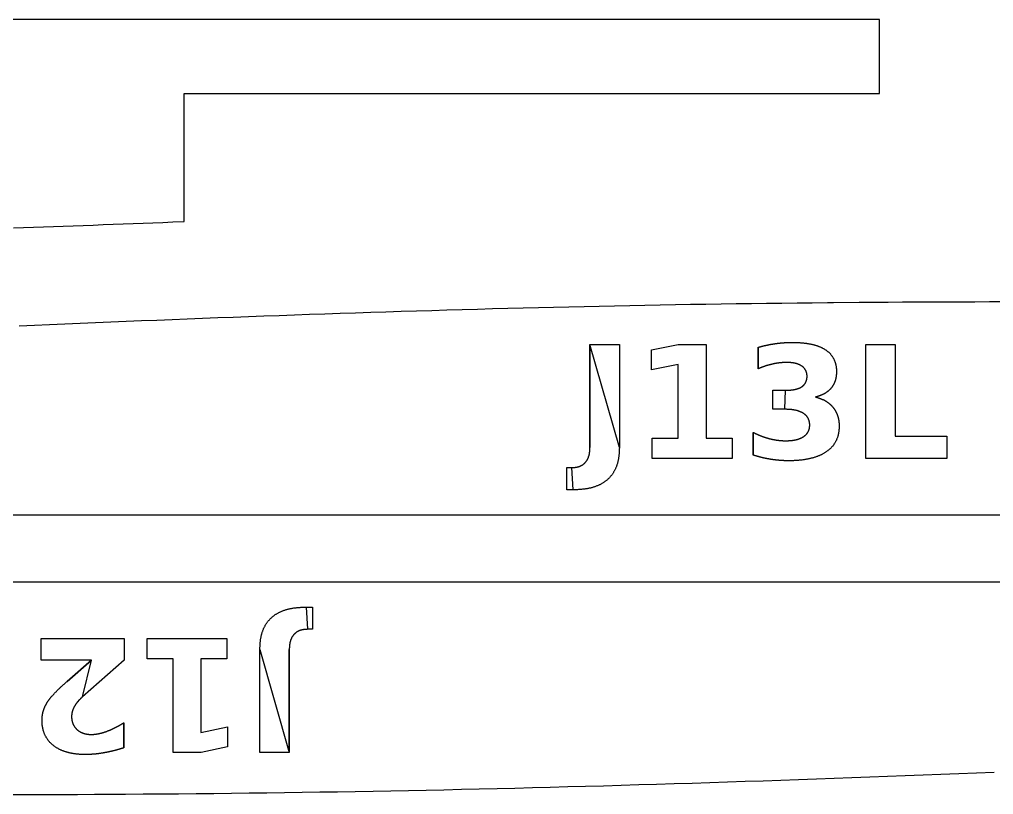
# Model space of a CAD drawing. Extents: x 27 to 271, y 44 to 138.
# Drawn here: x 54.3 to 80.66, y 116.13 to 137.1 of the extents above; entities that cross this region are included whole.
import ezdxf

# ---------------------------------------------------------------- set-up
doc = ezdxf.new("R2010")
doc.units = 0
doc.layers.add('jig_layer', color=7, linetype='CONTINUOUS')
doc.layers.add('jig_number_layer', color=7, linetype='CONTINUOUS')

msp = doc.modelspace()

# ---------------------------------------------------------------- linework, layer by layer
at = {"layer": 'jig_layer', "color": 7}
for points in [[(54.141997, 131.464301), (54.410997, 131.473304), (54.680096, 131.482306), (54.949197, 131.491309), (55.218497, 131.500312), (55.487796, 131.510303), (55.757098, 131.519306), (56.026496, 131.529296), (56.295996, 131.539287), (56.565597, 131.549278), (56.835195, 131.559268), (57.105096, 131.569259), (57.374796, 131.580266), (57.644798, 131.591272), (57.914698, 131.601263), (58.184697, 131.61227), (58.454598, 131.623276), (58.759096, 131.635271), (58.759096, 135.099275), (77.576296, 135.099275), (77.576296, 137.099274), (28.617999, 137.099274)], [(78.985449, 129.453425), (78.594447, 129.451449), (78.203448, 129.449474), (77.811447, 129.446454), (77.419846, 129.443463), (77.028246, 129.440471), (76.328247, 129.43446), (76.167748, 129.433331), (75.756547, 129.429436), (75.345248, 129.425429), (74.933748, 129.420433), (74.522347, 129.415438), (74.110748, 129.410443), (73.699147, 129.405447), (73.287549, 129.399436), (72.875747, 129.393425), (72.464047, 129.386425), (72.052248, 129.379426), (71.640446, 129.372427), (71.228548, 129.364412), (70.816447, 129.356425), (70.404547, 129.34841), (69.992446, 129.339407), (69.580348, 129.330404), (69.168349, 129.320414), (68.756146, 129.311411), (68.343947, 129.300404), (67.931648, 129.290413), (67.519347, 129.279407), (67.106947, 129.2684), (66.694547, 129.257393), (66.282147, 129.245399), (65.869648, 129.233405), (65.457146, 129.22141), (65.044447, 129.209416), (64.631847, 129.196405), (64.219049, 129.183395), (63.806347, 129.170384), (63.393348, 129.157374), (62.980248, 129.143376), (62.567148, 129.129377), (62.153848, 129.115379), (61.740548, 129.100393), (61.327047, 129.086395), (60.913648, 129.071409), (60.499947, 129.056395), (60.086147, 129.041409), (59.672147, 129.025407), (59.258146, 129.009405), (58.843847, 128.993403), (58.429548, 128.977401), (58.015248, 128.961399), (57.600847, 128.944409), (57.186548, 128.928407), (56.772347, 128.911417), (56.358449, 128.894427), (55.944547, 128.876422), (55.530948, 128.859432), (55.117348, 128.841398), (54.704048, 128.824408), (54.290747, 128.806402)], [(79.377447, 129.454424), (78.985449, 129.453295)], [(79.768446, 129.455423), (79.377447, 129.454294)], [(80.160447, 129.456425), (79.768446, 129.455296)], [(81.334446, 129.457424), (80.942448, 129.457424), (80.551446, 129.457424), (80.160447, 129.456295)], [(27.834349, 123.696348), (102.985451, 123.696348)], [(108.570564, 117.776819), (108.570564, 119.87482), (114.830267, 119.87482), (114.830267, 121.874821), (27.406167, 121.874821), (27.406167, 116.692821)], [(55.867864, 116.138818), (56.335264, 116.14181), (56.802565, 116.143785), (57.167766, 116.145761), (57.646164, 116.148781), (58.124465, 116.152788), (58.602866, 116.156796), (59.081264, 116.160803), (59.559766, 116.165799), (60.038364, 116.170794), (60.517064, 116.176805), (60.995763, 116.182817), (61.474564, 116.188828), (61.953563, 116.195827), (62.432365, 116.202826), (62.911465, 116.210841), (63.390464, 116.218828), (63.869564, 116.226815), (64.348865, 116.235818), (64.828064, 116.245809), (65.307365, 116.254812), (65.786765, 116.264802), (66.266066, 116.275809), (66.745465, 116.286816), (67.224964, 116.297822), (67.704465, 116.309817), (68.184065, 116.321811), (68.663665, 116.334822), (69.143364, 116.347832), (69.623164, 116.360843), (70.102964, 116.373853), (70.582863, 116.387851), (71.062765, 116.401849), (71.542664, 116.416864), (72.022764, 116.430862), (72.502863, 116.445876), (72.983065, 116.46089), (73.463565, 116.476892), (73.944065, 116.492894), (74.424763, 116.508896), (74.905464, 116.525886), (75.386266, 116.541888), (75.867266, 116.558878), (76.348263, 116.575868), (76.829466, 116.593873), (77.310863, 116.611879), (77.792464, 116.629885), (78.274266, 116.647891), (78.756064, 116.666884), (79.237964, 116.68489), (79.720065, 116.703884), (80.202064, 116.723893), (80.684065, 116.742887)], [(53.064164, 116.134819), (53.531163, 116.134819), (53.999164, 116.134819), (54.466165, 116.135948)], [(54.466165, 116.135818), (54.933365, 116.135818), (55.400564, 116.137794), (55.867864, 116.138923)]]:
    msp.add_lwpolyline(points, dxfattribs=at)
at = {"layer": 'jig_number_layer', "color": 7}
for points in [[(69.74157, 128.308926), (70.537386, 128.308926), (70.537386, 125.522532), (69.74157, 128.308926), (69.74157, 128.308926), (69.74157, 128.308926), (69.74157, 128.308926)], [(69.74157, 125.522532), (69.74157, 128.308926), (69.74157, 128.308926), (69.74157, 125.522532), (69.74157, 125.522532), (69.74157, 125.522532), (69.74157, 125.522532)], [(71.428288, 125.772646), (72.131087, 125.772646), (72.131087, 127.767356), (71.409684, 127.618526), (71.409684, 128.160097), (72.126952, 128.308926), (72.883497, 128.308926), (72.883497, 125.772646), (73.586295, 125.772646), (73.586295, 125.222807), (71.428288, 125.222807), (71.428288, 125.772646), (71.428288, 125.772646), (71.428288, 125.772646), (71.428288, 125.772646), (71.428288, 125.772646), (71.428288, 125.772646)], [(74.291162, 127.649531), (74.291162, 128.232444), (74.291162, 127.649531), (74.291162, 127.649531), (74.291162, 127.649531), (74.291162, 127.649531)], [(77.207779, 128.308926), (78.003598, 128.308926), (78.003598, 125.824321), (79.400928, 125.824321), (79.400928, 125.222807), (77.207779, 125.222807), (77.207779, 128.308926), (77.207779, 128.308926), (77.207779, 128.308926), (77.207779, 128.308926), (77.207779, 128.308926), (77.207779, 128.308926)], [(75.006364, 126.556061), (74.688037, 126.556061), (74.688037, 127.068692), (75.022899, 127.068692), (75.006361, 126.556061), (75.006364, 126.556061), (75.006364, 126.556061), (75.006364, 126.556061)], [(75.847657, 126.886786), (75.847657, 126.886786), (75.847657, 126.886786), (75.847657, 126.886786), (75.847657, 126.886786), (75.847657, 126.886786)], [(74.15887, 125.315827), (74.15887, 125.929742), (74.15887, 125.315827), (74.15887, 125.315827), (74.15887, 125.315827), (74.15887, 125.315827)], [(69.276482, 124.375313), (69.115251, 124.375313), (69.115251, 124.976827), (69.239274, 124.976827), (69.276482, 124.375313), (69.276482, 124.375313), (69.276482, 124.375313), (69.276482, 124.375313)], [(62.068162, 121.205328), (62.229393, 121.205328), (62.229393, 120.603817), (62.105368, 120.603817), (62.068162, 121.205328), (62.068162, 121.205328), (62.068162, 121.205328), (62.068162, 121.205328)], [(56.249395, 119.772858), (54.891339, 119.772858), (54.891339, 120.357837), (57.134097, 120.357837), (57.134097, 119.772858), (56.00755, 118.778598), (56.249395, 119.772858), (56.249395, 119.772858), (56.249395, 119.772858), (56.249395, 119.772858)], [(59.916354, 119.807995), (59.213555, 119.807995), (59.213555, 117.813285), (59.934958, 117.962115), (59.934958, 117.420542), (59.21769, 117.27172), (58.461145, 117.27172), (58.461145, 119.807995), (57.758347, 119.807995), (57.758347, 120.357837), (59.916354, 120.357837), (59.916354, 119.807995), (59.916354, 119.807995), (59.916354, 119.807995), (59.916354, 119.807995), (59.916354, 119.807995), (59.916354, 119.807995)], [(61.603074, 117.27172), (60.807256, 117.27172), (60.807256, 120.058115), (61.603074, 117.27172), (61.603074, 117.27172), (61.603074, 117.27172), (61.603074, 117.27172)], [(61.603074, 120.058115), (61.603074, 117.27172), (61.603074, 117.27172), (61.603074, 120.058115), (61.603074, 120.058115), (61.603074, 120.058115), (61.603074, 120.058115)], [(55.590003, 119.194077), (56.249395, 119.772858), (56.249395, 119.772858), (55.590003, 119.194077), (55.590003, 119.194077), (55.590003, 119.194077), (55.590003, 119.194077)], [(57.125828, 118.075803), (57.125828, 117.397806), (57.125828, 118.075803), (57.125828, 118.075803), (57.125828, 118.075803), (57.125828, 118.075803)]]:
    msp.add_lwpolyline(points, close=True, dxfattribs=at)
for points, knots in [([(74.291162, 128.232444), (74.296949, 128.233995), (74.308524, 128.237096), (74.325894, 128.241722), (74.34327, 128.246334), (74.360653, 128.250917), (74.378046, 128.255449), (74.395454, 128.259915), (74.412879, 128.264317), (74.430325, 128.268643), (74.447701, 128.272859), (74.465015, 128.276917), (74.482255, 128.280871), (74.499516, 128.284728), (74.5168, 128.288491), (74.534106, 128.292159), (74.551431, 128.295733), (74.568775, 128.299216), (74.586138, 128.302611), (74.603428, 128.305939), (74.620658, 128.309131), (74.637815, 128.312254), (74.654989, 128.315292), (74.672177, 128.318235), (74.689378, 128.321097), (74.706595, 128.323856), (74.723811, 128.326617), (74.741058, 128.32918), (74.758232, 128.331621), (74.775309, 128.334122), (74.79233, 128.336379), (74.809363, 128.338556), (74.826393, 128.340757), (74.843448, 128.342757), (74.860509, 128.344685), (74.877572, 128.346609), (74.894653, 128.348364), (74.911651, 128.350006), (74.928553, 128.351658), (74.945381, 128.353112), (74.962208, 128.354514), (74.979041, 128.355862), (74.995889, 128.357043), (75.012738, 128.358224), (75.029595, 128.359273), (75.046458, 128.360181), (75.063239, 128.361102), (75.079947, 128.361868), (75.096579, 128.362488), (75.113211, 128.363072), (75.129846, 128.363564), (75.146486, 128.363897), (75.16313, 128.364204), (75.179776, 128.364399), (75.196424, 128.364506), (75.221152, 128.364933), (75.25397, 128.36461), (75.294866, 128.364022), (75.335753, 128.362869), (75.376622, 128.361149), (75.417459, 128.358766), (75.458263, 128.3558), (75.49902, 128.352175), (75.539716, 128.347882), (75.578098, 128.343163), (75.614163, 128.338113), (75.647918, 128.332838), (75.681568, 128.326956), (75.715095, 128.32043), (75.748482, 128.313237), (75.781701, 128.305297), (75.814734, 128.296614), (75.847537, 128.287103), (75.87834, 128.277321), (75.907143, 128.267354), (75.933982, 128.257352), (75.960551, 128.246659), (75.986825, 128.235262), (76.012759, 128.223107), (76.038323, 128.210179), (76.063478, 128.196461), (76.088164, 128.181908), (76.11139, 128.167119), (76.133171, 128.152185), (76.153552, 128.137218), (76.173404, 128.12157), (76.192696, 128.10524), (76.211376, 128.088217), (76.229391, 128.070508), (76.246685, 128.052115), (76.263203, 128.033044), (76.278791, 128.013422), (76.293426, 127.993286), (76.307092, 127.972681), (76.319908, 127.95152), (76.331886, 127.92986), (76.342989, 127.907722), (76.353242, 127.885181), (76.362634, 127.862269), (76.371156, 127.839021), (76.379073, 127.81468), (76.386271, 127.789248), (76.392664, 127.762743), (76.398076, 127.736015), (76.402541, 127.709109), (76.406106, 127.682067), (76.408814, 127.654919), (76.41066, 127.627692), (76.411757, 127.600417), (76.412056, 127.57589), (76.41184, 127.554128), (76.411279, 127.535137), (76.410343, 127.516171), (76.409024, 127.49724), (76.407319, 127.478352), (76.405208, 127.459514), (76.402702, 127.440724), (76.399639, 127.422016), (76.396226, 127.40392), (76.392533, 127.386438), (76.388521, 127.369587), (76.384099, 127.352837), (76.379267, 127.336197), (76.374009, 127.319686), (76.368328, 127.303318), (76.362204, 127.287106), (76.355624, 127.271066), (76.348668, 127.255437), (76.34139, 127.240211), (76.333805, 127.225399), (76.325825, 127.210794), (76.317407, 127.19644), (76.308597, 127.182323), (76.299376, 127.168473), (76.289759, 127.154901), (76.279757, 127.141617), (76.269309, 127.12861), (76.258452, 127.115864), (76.247162, 127.103418), (76.235513, 127.091298), (76.223525, 127.079506), (76.211214, 127.06805), (76.198603, 127.056926), (76.185696, 127.046139), (76.172515, 127.035674), (76.158753, 127.025286), (76.144402, 127.015006), (76.129453, 127.004867), (76.11425, 126.995119), (76.098806, 126.98577), (76.083146, 126.976799), (76.06728, 126.968225), (76.05121, 126.960057), (76.034956, 126.95228), (76.017898, 126.944635), (76.000033, 126.937155), (75.981361, 126.929881), (75.962525, 126.923018), (75.943568, 126.91647), (75.924505, 126.91021), (75.905353, 126.904193), (75.886144, 126.898322), (75.866885, 126.892572), (75.854032, 126.888786), (75.847606, 126.886893)], [0, 0, 0, 0, 0.017973, 0.03595, 0.053928, 0.071906, 0.089879, 0.10785, 0.125822, 0.143797, 0.161771, 0.179462, 0.197147, 0.214832, 0.232522, 0.250214, 0.267904, 0.285591, 0.303284, 0.320979, 0.338414, 0.355854, 0.373294, 0.390735, 0.408169, 0.425605, 0.443045, 0.460478, 0.477912, 0.495086, 0.512254, 0.529421, 0.546602, 0.563768, 0.580935, 0.598113, 0.61528, 0.632447, 0.649343, 0.666229, 0.683116, 0.7, 0.71689, 0.733784, 0.75067, 0.767557, 0.784446, 0.80109, 0.817733, 0.834377, 0.851015, 0.86766, 0.884307, 0.900956, 0.917602, 0.934249, 0.97515, 1.016051, 1.05695, 1.097855, 1.138761, 1.179666, 1.220586, 1.261507, 1.302427, 1.336591, 1.370753, 1.404916, 1.439066, 1.473216, 1.507369, 1.541519, 1.575672, 1.609821, 1.638464, 1.667101, 1.695739, 1.724372, 1.75301, 1.781648, 1.810302, 1.838952, 1.867601, 1.892887, 1.918167, 1.943446, 1.968706, 1.993976, 2.019247, 2.044472, 2.069695, 2.094915, 2.119629, 2.144349, 2.169069, 2.193827, 2.218585, 2.243347, 2.268099, 2.292855, 2.317611, 2.34487, 2.372128, 2.399386, 2.426664, 2.453933, 2.481202, 2.508498, 2.53579, 2.563081, 2.582076, 2.601075, 2.620074, 2.639041, 2.658003, 2.676962, 2.695905, 2.714865, 2.733826, 2.751147, 2.768465, 2.785785, 2.803116, 2.82044, 2.837762, 2.855088, 2.872424, 2.889766, 2.906403, 2.923046, 2.939683, 2.956324, 2.97296, 2.989599, 3.006233, 3.022855, 3.039476, 3.056276, 3.073078, 3.08988, 3.106701, 3.123517, 3.140323, 3.157143, 3.173975, 3.190809, 3.208864, 3.22693, 3.244992, 3.263039, 3.281082, 3.299128, 3.317138, 3.335158, 3.353177, 3.373213, 3.393252, 3.413288, 3.433353, 3.453418, 3.473479, 3.493576, 3.513677, 3.533774, 3.533774, 3.533774, 3.533774]), ([(75.022899, 127.068692), (75.029689, 127.068881), (75.043267, 127.069258), (75.06363, 127.06988), (75.083983, 127.070652), (75.104323, 127.071517), (75.124652, 127.072467), (75.144966, 127.073586), (75.165247, 127.075145), (75.185508, 127.076915), (75.20459, 127.078972), (75.222495, 127.081237), (75.239219, 127.083672), (75.255898, 127.08642), (75.272526, 127.089486), (75.289095, 127.092886), (75.305602, 127.096627), (75.322021, 127.100753), (75.338351, 127.105231), (75.353653, 127.109807), (75.367929, 127.114445), (75.381197, 127.119072), (75.394334, 127.124038), (75.407341, 127.129318), (75.42018, 127.134982), (75.432836, 127.141042), (75.445282, 127.147512), (75.457491, 127.154421), (75.468949, 127.161478), (75.479667, 127.168633), (75.489661, 127.175827), (75.49938, 127.183389), (75.508826, 127.191287), (75.517965, 127.199546), (75.52676, 127.208166), (75.535224, 127.217109), (75.543303, 127.226392), (75.550936, 127.235917), (75.558072, 127.245698), (75.564746, 127.255677), (75.571004, 127.265929), (75.576861, 127.276419), (75.582309, 127.287135), (75.587341, 127.298049), (75.591954, 127.309143), (75.596139, 127.320401), (75.600025, 127.332185), (75.603578, 127.344489), (75.606735, 127.357307), (75.609375, 127.370245), (75.611664, 127.383254), (75.61337, 127.396357), (75.61465, 127.409517), (75.615591, 127.422715), (75.616119, 127.43595), (75.616017, 127.448903), (75.615854, 127.461565), (75.615298, 127.473927), (75.614378, 127.486256), (75.613055, 127.498538), (75.611355, 127.510764), (75.609273, 127.522921), (75.606772, 127.534995), (75.603743, 127.546944), (75.600323, 127.558506), (75.596562, 127.569679), (75.592468, 127.580449), (75.587959, 127.59106), (75.583048, 127.601497), (75.577746, 127.611746), (75.572038, 127.62177), (75.565972, 127.631579), (75.55952, 127.64114), (75.552565, 127.650569), (75.54515, 127.659869), (75.53724, 127.668992), (75.528991, 127.67781), (75.520414, 127.686314), (75.511531, 127.694497), (75.502361, 127.702359), (75.492952, 127.709937), (75.48329, 127.717195), (75.473024, 127.724414), (75.462152, 127.73156), (75.450661, 127.738599), (75.438954, 127.745265), (75.427054, 127.75158), (75.414978, 127.75754), (75.402736, 127.763151), (75.390362, 127.768464), (75.377847, 127.773442), (75.364615, 127.778327), (75.350665, 127.783093), (75.335984, 127.787681), (75.321195, 127.791917), (75.30631, 127.795803), (75.291343, 127.79935), (75.276304, 127.802577), (75.261203, 127.805502), (75.246047, 127.808133), (75.230019, 127.810603), (75.213113, 127.812864), (75.19534, 127.814953), (75.177521, 127.816666), (75.15969, 127.81821), (75.141832, 127.819361), (75.123954, 127.820077), (75.106077, 127.820819), (75.088185, 127.821145), (75.071489, 127.821227), (75.055988, 127.821195), (75.041681, 127.821021), (75.027379, 127.820635), (75.013077, 127.82031), (74.998783, 127.819737), (74.984499, 127.818967), (74.970222, 127.818107), (74.955949, 127.817239), (74.941608, 127.816485), (74.927239, 127.815259), (74.912803, 127.814083), (74.89839, 127.812631), (74.883977, 127.811175), (74.869582, 127.809553), (74.855205, 127.807807), (74.840829, 127.806045), (74.826481, 127.804047), (74.812053, 127.801949), (74.797569, 127.79967), (74.783005, 127.797364), (74.768463, 127.794934), (74.75395, 127.792338), (74.73945, 127.789671), (74.724977, 127.786884), (74.710526, 127.783973), (74.696095, 127.780956), (74.681604, 127.777804), (74.667058, 127.774527), (74.652455, 127.771129), (74.637883, 127.767606), (74.623337, 127.763971), (74.608814, 127.760241), (74.59432, 127.7564), (74.579854, 127.752457), (74.565415, 127.748421), (74.550924, 127.744275), (74.536392, 127.739981), (74.52181, 127.735575), (74.507259, 127.731058), (74.492745, 127.726431), (74.478268, 127.721689), (74.463831, 127.716835), (74.449433, 127.711868), (74.43508, 127.706781), (74.420678, 127.701536), (74.406233, 127.696118), (74.391733, 127.690567), (74.377271, 127.68491), (74.362844, 127.679166), (74.348447, 127.673346), (74.334064, 127.667495), (74.319708, 127.66157), (74.305357, 127.655624), (74.295796, 127.651639), (74.291015, 127.649647)], [0, 0, 0, 0, 0.020378, 0.040748, 0.061119, 0.081478, 0.101826, 0.122171, 0.14251, 0.162846, 0.183182, 0.200085, 0.216984, 0.233882, 0.250792, 0.267708, 0.284622, 0.301562, 0.318491, 0.335419, 0.34947, 0.363522, 0.377568, 0.391599, 0.405632, 0.419659, 0.433686, 0.447707, 0.461734, 0.474048, 0.48636, 0.498667, 0.510982, 0.52329, 0.535611, 0.547919, 0.56022, 0.572519, 0.584524, 0.596531, 0.608525, 0.620548, 0.632564, 0.644583, 0.656594, 0.668598, 0.680607, 0.693812, 0.707008, 0.720199, 0.733417, 0.746626, 0.759829, 0.773078, 0.786316, 0.799552, 0.811933, 0.824303, 0.83667, 0.849018, 0.861355, 0.873695, 0.886012, 0.898336, 0.910664, 0.922178, 0.933695, 0.94522, 0.956756, 0.968293, 0.979828, 0.991352, 1.002886, 1.014419, 1.026492, 1.038561, 1.050633, 1.062709, 1.074787, 1.086858, 1.09894, 1.111023, 1.123106, 1.136583, 1.15005, 1.163524, 1.176991, 1.190459, 1.203918, 1.217386, 1.230854, 1.24432, 1.259695, 1.275076, 1.290458, 1.305843, 1.321222, 1.336601, 1.351983, 1.367365, 1.382745, 1.400632, 1.41853, 1.436429, 1.454333, 1.472222, 1.490107, 1.508009, 1.525898, 1.543788, 1.558096, 1.572403, 1.586711, 1.601017, 1.615318, 1.629624, 1.643929, 1.65823, 1.672521, 1.687008, 1.701489, 1.715975, 1.730463, 1.744948, 1.759433, 1.773909, 1.788399, 1.802892, 1.817646, 1.832387, 1.847128, 1.861876, 1.876617, 1.891356, 1.906093, 1.920839, 1.935585, 1.950582, 1.965572, 1.980563, 1.995558, 2.010551, 2.025545, 2.040539, 2.055532, 2.070524, 2.085755, 2.10099, 2.116225, 2.13146, 2.146693, 2.161925, 2.177155, 2.192381, 2.207609, 2.223136, 2.238663, 2.254189, 2.269721, 2.28525, 2.300774, 2.316305, 2.33184, 2.347378, 2.347378, 2.347378, 2.347378]), ([(75.847657, 126.886786), (75.854855, 126.884594), (75.869253, 126.88021), (75.890832, 126.873571), (75.912362, 126.866816), (75.933811, 126.859851), (75.955157, 126.852624), (75.976385, 126.845087), (75.997459, 126.837146), (76.018345, 126.828743), (76.038373, 126.820099), (76.057538, 126.811242), (76.07584, 126.8022), (76.093926, 126.79271), (76.111766, 126.782743), (76.129351, 126.772311), (76.146665, 126.761427), (76.163691, 126.750095), (76.180414, 126.738321), (76.196502, 126.726348), (76.211961, 126.714196), (76.226803, 126.701904), (76.241329, 126.689245), (76.255514, 126.676209), (76.269364, 126.662822), (76.282852, 126.64907), (76.295976, 126.63497), (76.308725, 126.62053), (76.321025, 126.605811), (76.332871, 126.590836), (76.344267, 126.575624), (76.355245, 126.560109), (76.365804, 126.544306), (76.375916, 126.528212), (76.385593, 126.511857), (76.394817, 126.495242), (76.403558, 126.478372), (76.411931, 126.461037), (76.419885, 126.443232), (76.427429, 126.424977), (76.434459, 126.406516), (76.440974, 126.387863), (76.446994, 126.369041), (76.452512, 126.350072), (76.457555, 126.330972), (76.462127, 126.311755), (76.46635, 126.291834), (76.470205, 126.27122), (76.473664, 126.249922), (76.476567, 126.228538), (76.479116, 126.207107), (76.481019, 126.185607), (76.482445, 126.16406), (76.483643, 126.142487), (76.484253, 126.120874), (76.484468, 126.09589), (76.484147, 126.067535), (76.482896, 126.035832), (76.480659, 126.004187), (76.47739, 125.972642), (76.473262, 125.941207), (76.468029, 125.909944), (76.461687, 125.878892), (76.4542, 125.848099), (76.445758, 125.818446), (76.436459, 125.789954), (76.426419, 125.762628), (76.415374, 125.735687), (76.403326, 125.709174), (76.390276, 125.683133), (76.376245, 125.657614), (76.361247, 125.632663), (76.345276, 125.608338), (76.328183, 125.584441), (76.309937, 125.561057), (76.290577, 125.538216), (76.270327, 125.516148), (76.249228, 125.494874), (76.227352, 125.474383), (76.20475, 125.454695), (76.181466, 125.435817), (76.157557, 125.417735), (76.132095, 125.399784), (76.105044, 125.382076), (76.076388, 125.364711), (76.047167, 125.348312), (76.017446, 125.332839), (75.987266, 125.318286), (75.956683, 125.3046), (75.925735, 125.291753), (75.894467, 125.279698), (75.861177, 125.267786), (75.825847, 125.256133), (75.788464, 125.244857), (75.750822, 125.234487), (75.712954, 125.224993), (75.67489, 125.216339), (75.63665, 125.20849), (75.598266, 125.201359), (75.559749, 125.194955), (75.518812, 125.188859), (75.475449, 125.183165), (75.429658, 125.178017), (75.38379, 125.173652), (75.337856, 125.170086), (75.291876, 125.16725), (75.245859, 125.165138), (75.199818, 125.163769), (75.153765, 125.162952), (75.117178, 125.162947), (75.090063, 125.163085), (75.072418, 125.16327), (75.054775, 125.163558), (75.037135, 125.163906), (75.0195, 125.164421), (75.001866, 125.164962), (74.984236, 125.165608), (74.966612, 125.166432), (74.948972, 125.167572), (74.931279, 125.168407), (74.913569, 125.169556), (74.895867, 125.170854), (74.878175, 125.172293), (74.860487, 125.173739), (74.842801, 125.175203), (74.825142, 125.176964), (74.807482, 125.178714), (74.789785, 125.180597), (74.772051, 125.182624), (74.754274, 125.184742), (74.736512, 125.18698), (74.718759, 125.189293), (74.701022, 125.191735), (74.683302, 125.194298), (74.665586, 125.196886), (74.647894, 125.199624), (74.630227, 125.202415), (74.612587, 125.205283), (74.594979, 125.208247), (74.577389, 125.211306), (74.559813, 125.21445), (74.542251, 125.217679), (74.524709, 125.221011), (74.507186, 125.224447), (74.489682, 125.227975), (74.47216, 125.2316), (74.45463, 125.235346), (74.43709, 125.239213), (74.419578, 125.243192), (74.402091, 125.247285), (74.384631, 125.25149), (74.367199, 125.255806), (74.349799, 125.260245), (74.332433, 125.264812), (74.315046, 125.269505), (74.297651, 125.27435), (74.280236, 125.27931), (74.262854, 125.284371), (74.245497, 125.289529), (74.228158, 125.294758), (74.210832, 125.300044), (74.19352, 125.305373), (74.176221, 125.310741), (74.164691, 125.31432), (74.158927, 125.316109)], [0, 0, 0, 0, 0.022574, 0.045153, 0.067729, 0.09027, 0.112804, 0.135336, 0.157847, 0.180359, 0.20287, 0.223279, 0.243693, 0.264103, 0.284547, 0.304992, 0.325435, 0.345894, 0.36634, 0.386783, 0.406052, 0.425323, 0.444591, 0.463848, 0.483114, 0.502373, 0.521628, 0.540894, 0.560155, 0.579166, 0.598168, 0.61717, 0.636177, 0.655179, 0.674184, 0.693183, 0.71218, 0.731176, 0.750929, 0.770676, 0.790424, 0.810186, 0.829943, 0.849699, 0.869446, 0.889201, 0.908953, 0.930533, 0.952106, 0.973678, 0.995269, 1.016846, 1.038422, 1.060048, 1.081663, 1.103278, 1.135, 1.166723, 1.198449, 1.230155, 1.261851, 1.293548, 1.325228, 1.35691, 1.388594, 1.417698, 1.446804, 1.475911, 1.505027, 1.534151, 1.563274, 1.592371, 1.621462, 1.650551, 1.680487, 1.710419, 1.740352, 1.770317, 1.800286, 1.830254, 1.860222, 1.890194, 1.920168, 1.953665, 1.987168, 2.02067, 2.054173, 2.087672, 2.121171, 2.154678, 2.188186, 2.221696, 2.260738, 2.29978, 2.338824, 2.377858, 2.41689, 2.45592, 2.494965, 2.534006, 2.573048, 2.619127, 2.665203, 2.711281, 2.757346, 2.803411, 2.849478, 2.895535, 2.941594, 2.987651, 3.005293, 3.022941, 3.040588, 3.058229, 3.075871, 3.093512, 3.111156, 3.128796, 3.146441, 3.164185, 3.181932, 3.199683, 3.217433, 3.235181, 3.252924, 3.270672, 3.288419, 3.306165, 3.324062, 3.341967, 3.359872, 3.377771, 3.395675, 3.413582, 3.431486, 3.449387, 3.467288, 3.485146, 3.503, 3.520854, 3.53871, 3.556566, 3.574422, 3.592276, 3.610135, 3.627991, 3.645954, 3.663913, 3.681873, 3.699831, 3.717791, 3.735749, 3.753705, 3.771663, 3.789619, 3.80773, 3.825836, 3.84394, 3.862043, 3.880156, 3.898269, 3.916387, 3.934498, 3.952606, 3.952606, 3.952606, 3.952606]), ([(74.15887, 125.929742), (74.164329, 125.927127), (74.175248, 125.921895), (74.191639, 125.91407), (74.208047, 125.906281), (74.224478, 125.898549), (74.240937, 125.890883), (74.25743, 125.883301), (74.273969, 125.875818), (74.290567, 125.868472), (74.307047, 125.861359), (74.323399, 125.854462), (74.339622, 125.847779), (74.355904, 125.841241), (74.372244, 125.834847), (74.388636, 125.828581), (74.405081, 125.822447), (74.421575, 125.816442), (74.438107, 125.810546), (74.454517, 125.804842), (74.470799, 125.799301), (74.486955, 125.793924), (74.503153, 125.788665), (74.519391, 125.783546), (74.535671, 125.778573), (74.551985, 125.773728), (74.568352, 125.769062), (74.584758, 125.764535), (74.601091, 125.760214), (74.617347, 125.756097), (74.633526, 125.752191), (74.649742, 125.748444), (74.665996, 125.744857), (74.682287, 125.741432), (74.69861, 125.738144), (74.714962, 125.73501), (74.731342, 125.732027), (74.747615, 125.729247), (74.763744, 125.726488), (74.779778, 125.724052), (74.795817, 125.721687), (74.811882, 125.719495), (74.827959, 125.717392), (74.844061, 125.715471), (74.860167, 125.713599), (74.876302, 125.712031), (74.892339, 125.710592), (74.90828, 125.709244), (74.924131, 125.708113), (74.939992, 125.707157), (74.955862, 125.706348), (74.971736, 125.705586), (74.987627, 125.705241), (75.003513, 125.704688), (75.019408, 125.704424), (75.03722, 125.70433), (75.05695, 125.7044), (75.078595, 125.704756), (75.10023, 125.705442), (75.121853, 125.706407), (75.143466, 125.707625), (75.165045, 125.709398), (75.186619, 125.711254), (75.208139, 125.713676), (75.228543, 125.716287), (75.247823, 125.719114), (75.26599, 125.722038), (75.284097, 125.725295), (75.302134, 125.72892), (75.320093, 125.732911), (75.337961, 125.737283), (75.355724, 125.742062), (75.373364, 125.747272), (75.390039, 125.752673), (75.405765, 125.758185), (75.420543, 125.763775), (75.435188, 125.769713), (75.449663, 125.776051), (75.463968, 125.782764), (75.478075, 125.789889), (75.491968, 125.797435), (75.505631, 125.805399), (75.518546, 125.813479), (75.530718, 125.821629), (75.542156, 125.829815), (75.553333, 125.838348), (75.564207, 125.847258), (75.574777, 125.856523), (75.584986, 125.866175), (75.594826, 125.876196), (75.604251, 125.886605), (75.613077, 125.897205), (75.621314, 125.907955), (75.628956, 125.918828), (75.636153, 125.930007), (75.642926, 125.941453), (75.649234, 125.953165), (75.65506, 125.965117), (75.66044, 125.977268), (75.665322, 125.989625), (75.669814, 126.002441), (75.673871, 126.015714), (75.677452, 126.029431), (75.680499, 126.043284), (75.68305, 126.057245), (75.685067, 126.071297), (75.686566, 126.085425), (75.687744, 126.099596), (75.688359, 126.113816), (75.688547, 126.128167), (75.688372, 126.142639), (75.687741, 126.157224), (75.68659, 126.171767), (75.684971, 126.186251), (75.682926, 126.200665), (75.680341, 126.214985), (75.677189, 126.229187), (75.673498, 126.243255), (75.669326, 126.256825), (75.664717, 126.269885), (75.659711, 126.282428), (75.654217, 126.294771), (75.64825, 126.306897), (75.641789, 126.318769), (75.634864, 126.330367), (75.627459, 126.341659), (75.619613, 126.352643), (75.611176, 126.363478), (75.602111, 126.374099), (75.592451, 126.3845), (75.582363, 126.394502), (75.571889, 126.404109), (75.561063, 126.413328), (75.549911, 126.422155), (75.538462, 126.430602), (75.52676, 126.438705), (75.514244, 126.446818), (75.50089, 126.454876), (75.48671, 126.462866), (75.472296, 126.470415), (75.457675, 126.477542), (75.442861, 126.484248), (75.427873, 126.490562), (75.412731, 126.496496), (75.397451, 126.502069), (75.381091, 126.507617), (75.363633, 126.513059), (75.345074, 126.518351), (75.326393, 126.523195), (75.307605, 126.527607), (75.288725, 126.531605), (75.269768, 126.53521), (75.250745, 126.538429), (75.231665, 126.541277), (75.211328, 126.543934), (75.189731, 126.546375), (75.16687, 126.548485), (75.143971, 126.550185), (75.12106, 126.551735), (75.098128, 126.552906), (75.075178, 126.553756), (75.05222, 126.554535), (75.02925, 126.555208), (75.01394, 126.555737), (75.006285, 126.556002)], [0, 0, 0, 0, 0.018158, 0.036324, 0.054488, 0.072649, 0.090802, 0.108957, 0.127108, 0.14526, 0.163407, 0.180955, 0.1985, 0.216044, 0.233591, 0.251141, 0.268689, 0.286247, 0.303797, 0.321346, 0.338365, 0.355395, 0.372427, 0.389455, 0.406473, 0.423492, 0.440509, 0.45753, 0.474549, 0.491194, 0.507837, 0.524479, 0.541121, 0.557771, 0.574421, 0.591073, 0.607721, 0.624368, 0.640599, 0.656809, 0.673021, 0.689235, 0.705449, 0.721663, 0.737884, 0.754089, 0.770296, 0.786189, 0.80208, 0.817969, 0.833858, 0.849752, 0.865643, 0.881541, 0.897436, 0.913331, 0.934978, 0.956625, 0.978273, 0.999912, 1.021558, 1.04321, 1.064864, 1.086517, 1.10817, 1.126574, 1.144974, 1.163371, 1.181763, 1.200161, 1.218558, 1.236946, 1.255338, 1.273731, 1.289526, 1.305327, 1.321125, 1.336929, 1.352726, 1.368526, 1.384334, 1.400148, 1.415965, 1.430026, 1.44409, 1.458155, 1.472204, 1.486257, 1.500311, 1.514344, 1.528381, 1.542423, 1.555713, 1.568999, 1.582282, 1.595587, 1.608889, 1.622179, 1.635466, 1.648745, 1.662027, 1.676198, 1.69037, 1.704546, 1.718741, 1.732936, 1.747125, 1.761357, 1.775587, 1.789816, 1.804408, 1.819003, 1.833601, 1.848166, 1.862718, 1.87727, 1.891809, 1.90635, 1.92089, 1.934386, 1.947887, 1.961394, 1.974909, 1.988419, 2.001932, 2.015423, 2.028917, 2.042415, 2.056607, 2.070794, 2.08499, 2.099212, 2.113423, 2.127638, 2.14187, 2.1561, 2.170332, 2.186609, 2.202883, 2.219156, 2.235413, 2.251673, 2.267934, 2.284198, 2.30046, 2.316722, 2.336018, 2.355315, 2.374612, 2.393911, 2.413206, 2.432502, 2.451796, 2.471084, 2.490372, 2.513324, 2.536282, 2.559241, 2.582211, 2.605169, 2.628125, 2.651107, 2.674083, 2.697064, 2.697064, 2.697064, 2.697064]), ([(69.239274, 124.976827), (69.244938, 124.97711), (69.256267, 124.977674), (69.273258, 124.978584), (69.290227, 124.979616), (69.307167, 124.980841), (69.324071, 124.982316), (69.340935, 124.984096), (69.357742, 124.986283), (69.37447, 124.988955), (69.39041, 124.992002), (69.405546, 124.995438), (69.419884, 124.999166), (69.434103, 125.003368), (69.448188, 125.008022), (69.462121, 125.013138), (69.475879, 125.018714), (69.489434, 125.02477), (69.502763, 125.031312), (69.51556, 125.038177), (69.527829, 125.045326), (69.539563, 125.052738), (69.55103, 125.060551), (69.562227, 125.068747), (69.573123, 125.077335), (69.583717, 125.08629), (69.593973, 125.095621), (69.603895, 125.105296), (69.613578, 125.115419), (69.622965, 125.126019), (69.632068, 125.137056), (69.640772, 125.148417), (69.649071, 125.160082), (69.656987, 125.172014), (69.664504, 125.184203), (69.671621, 125.196632), (69.678355, 125.209279), (69.684903, 125.2226), (69.691261, 125.236581), (69.697356, 125.251236), (69.70298, 125.266077), (69.708141, 125.281081), (69.712862, 125.296225), (69.717142, 125.311494), (69.720983, 125.32687), (69.724389, 125.34234), (69.72754, 125.358716), (69.730374, 125.376002), (69.732849, 125.394192), (69.7349, 125.412443), (69.73666, 125.430731), (69.737974, 125.449061), (69.739037, 125.467415), (69.740047, 125.485784), (69.740772, 125.504182), (69.741302, 125.516445), (69.741567, 125.522577)], [0, 0, 0, 0, 0.017013, 0.034029, 0.051045, 0.068014, 0.084981, 0.101946, 0.118884, 0.135822, 0.152758, 0.167561, 0.182376, 0.197194, 0.212034, 0.226872, 0.241714, 0.256559, 0.271403, 0.286245, 0.300118, 0.313993, 0.327876, 0.341737, 0.355611, 0.369488, 0.383344, 0.397199, 0.411055, 0.425359, 0.439665, 0.453968, 0.468284, 0.482605, 0.496918, 0.511237, 0.525566, 0.539894, 0.555763, 0.571632, 0.587501, 0.603367, 0.619226, 0.635085, 0.650931, 0.666766, 0.682601, 0.700953, 0.719309, 0.737667, 0.75605, 0.774423, 0.792794, 0.811202, 0.829614, 0.848028, 0.848028, 0.848028, 0.848028]), ([(70.537386, 125.522532), (70.536804, 125.509397), (70.535639, 125.483125), (70.533592, 125.44373), (70.531283, 125.404385), (70.528526, 125.365103), (70.525191, 125.3259), (70.521091, 125.286789), (70.516059, 125.247808), (70.509982, 125.208998), (70.503026, 125.172105), (70.495227, 125.137165), (70.486799, 125.104163), (70.47733, 125.071421), (70.466795, 125.038984), (70.455205, 125.006885), (70.442531, 124.975192), (70.428776, 124.943945), (70.413907, 124.913206), (70.398338, 124.883769), (70.382144, 124.855647), (70.36543, 124.828825), (70.347794, 124.802612), (70.329243, 124.777047), (70.309796, 124.752164), (70.289467, 124.728018), (70.268273, 124.70465), (70.246228, 124.682106), (70.223129, 124.660215), (70.198955, 124.639069), (70.173768, 124.618674), (70.147821, 124.599224), (70.12117, 124.580722), (70.09388, 124.563145), (70.066007, 124.54649), (70.037593, 124.530755), (70.008694, 124.515906), (69.97807, 124.501335), (69.945694, 124.487168), (69.911556, 124.473526), (69.877018, 124.460963), (69.842121, 124.449465), (69.806913, 124.438994), (69.77144, 124.429517), (69.735732, 124.421029), (69.699828, 124.413491), (69.661626, 124.406475), (69.621117, 124.400171), (69.578324, 124.394625), (69.5354, 124.390053), (69.492382, 124.386323), (69.449298, 124.383283), (69.406152, 124.38081), (69.362959, 124.378757), (69.319728, 124.376964), (69.290903, 124.375869), (69.276491, 124.375322)], [0, 0, 0, 0, 0.039445, 0.078893, 0.118341, 0.157684, 0.197026, 0.236369, 0.275649, 0.314927, 0.354201, 0.388256, 0.422312, 0.456368, 0.490489, 0.524609, 0.558731, 0.592869, 0.627011, 0.661148, 0.692748, 0.724344, 0.755938, 0.787511, 0.819084, 0.850658, 0.882182, 0.913707, 0.945229, 0.977631, 1.010032, 1.042433, 1.074892, 1.107344, 1.139796, 1.172284, 1.204768, 1.237253, 1.274009, 1.310766, 1.347523, 1.384249, 1.420976, 1.457704, 1.494388, 1.53107, 1.567753, 1.610897, 1.654045, 1.697194, 1.740386, 1.783576, 1.826765, 1.870033, 1.9133, 1.956569, 1.956569, 1.956569, 1.956569]), ([(60.807256, 120.058115), (60.807896, 120.071248), (60.809177, 120.097515), (60.811104, 120.136913), (60.813345, 120.176261), (60.81612, 120.21554), (60.819449, 120.254742), (60.823552, 120.293852), (60.828583, 120.332833), (60.834659, 120.371643), (60.841616, 120.408536), (60.849415, 120.443477), (60.857842, 120.476479), (60.867312, 120.509221), (60.877847, 120.541658), (60.889437, 120.573757), (60.902114, 120.605449), (60.915868, 120.636697), (60.930738, 120.667437), (60.946306, 120.696875), (60.9625, 120.724996), (60.979213, 120.751817), (60.996851, 120.778029), (61.015402, 120.803594), (61.034849, 120.828476), (61.055178, 120.85262), (61.076371, 120.875988), (61.098415, 120.898534), (61.121512, 120.920426), (61.145687, 120.941571), (61.170875, 120.961966), (61.196823, 120.981417), (61.223475, 120.99992), (61.250764, 121.017497), (61.278638, 121.034151), (61.307051, 121.049886), (61.335949, 121.064735), (61.366572, 121.079306), (61.398948, 121.093473), (61.433087, 121.107115), (61.467627, 121.119678), (61.502524, 121.131176), (61.537732, 121.141647), (61.573204, 121.151128), (61.608912, 121.159615), (61.644815, 121.167153), (61.683016, 121.174169), (61.723527, 121.180473), (61.766321, 121.186019), (61.809245, 121.190592), (61.852263, 121.194321), (61.895349, 121.197361), (61.938495, 121.199834), (61.981688, 121.201887), (62.024918, 121.20368), (62.053742, 121.204775), (62.068154, 121.205323)], [0, 0, 0, 0, 0.039448, 0.078893, 0.118337, 0.157679, 0.19702, 0.236362, 0.275643, 0.314921, 0.354194, 0.38825, 0.422305, 0.456361, 0.490484, 0.524604, 0.558725, 0.592864, 0.627006, 0.661145, 0.692744, 0.724338, 0.755933, 0.787506, 0.819078, 0.850651, 0.882174, 0.913698, 0.945222, 0.977623, 1.010025, 1.042428, 1.074887, 1.107339, 1.139791, 1.172278, 1.204761, 1.237245, 1.274001, 1.310759, 1.347518, 1.384244, 1.420971, 1.4577, 1.494382, 1.531064, 1.567746, 1.610892, 1.654041, 1.69719, 1.740382, 1.783574, 1.826764, 1.87003, 1.913297, 1.956565, 1.956565, 1.956565, 1.956565]), ([(62.105368, 120.603817), (62.099704, 120.603534), (62.088375, 120.60297), (62.071384, 120.60206), (62.054415, 120.601028), (62.037476, 120.599803), (62.020573, 120.598327), (62.003709, 120.596548), (61.986901, 120.59436), (61.970171, 120.591685), (61.954234, 120.588609), (61.939096, 120.58518), (61.924759, 120.58145), (61.910541, 120.577247), (61.896456, 120.572594), (61.882523, 120.567478), (61.868766, 120.561901), (61.85521, 120.555846), (61.841882, 120.549304), (61.829085, 120.542439), (61.816816, 120.53529), (61.80508, 120.527878), (61.793611, 120.520061), (61.782405, 120.511875), (61.771514, 120.503281), (61.760927, 120.494324), (61.750671, 120.484995), (61.740748, 120.475318), (61.731065, 120.465195), (61.721677, 120.454595), (61.712575, 120.443557), (61.70387, 120.432199), (61.69557, 120.420534), (61.687655, 120.408601), (61.680138, 120.39641), (61.67302, 120.383981), (61.666287, 120.371334), (61.659739, 120.358012), (61.653381, 120.344031), (61.647286, 120.329375), (61.641662, 120.314534), (61.636501, 120.299531), (61.631779, 120.284387), (61.627501, 120.269118), (61.623653, 120.253743), (61.620234, 120.238275), (61.617107, 120.221896), (61.614267, 120.204613), (61.611794, 120.186423), (61.609742, 120.168172), (61.607981, 120.149884), (61.606664, 120.131553), (61.60557, 120.1132), (61.604568, 120.09483), (61.603842, 120.076433), (61.603311, 120.06417), (61.603046, 120.058038)], [0, 0, 0, 0, 0.017013, 0.034029, 0.051045, 0.068014, 0.084979, 0.101943, 0.118882, 0.135823, 0.152763, 0.167566, 0.182381, 0.197197, 0.212037, 0.226874, 0.241717, 0.256561, 0.271405, 0.286248, 0.30012, 0.313996, 0.32788, 0.341751, 0.35562, 0.369491, 0.383347, 0.397203, 0.411062, 0.425365, 0.439671, 0.453973, 0.468289, 0.48261, 0.496925, 0.511244, 0.525573, 0.539901, 0.555771, 0.571641, 0.587511, 0.603376, 0.619234, 0.635092, 0.650939, 0.666776, 0.682609, 0.70096, 0.719314, 0.737672, 0.756055, 0.774429, 0.792803, 0.811211, 0.829621, 0.848034, 0.848034, 0.848034, 0.848034]), ([(57.125828, 117.397806), (57.119235, 117.395725), (57.106053, 117.391565), (57.086282, 117.385322), (57.066502, 117.379115), (57.046707, 117.372955), (57.026894, 117.366849), (57.007059, 117.360821), (56.987197, 117.354882), (56.967304, 117.349054), (56.947515, 117.343384), (56.92783, 117.337877), (56.908249, 117.332538), (56.888634, 117.327313), (56.868986, 117.322216), (56.849306, 117.317246), (56.829592, 117.312419), (56.809856, 117.307678), (56.790088, 117.303068), (56.770424, 117.298588), (56.750862, 117.294239), (56.7314, 117.290033), (56.71191, 117.28595), (56.692408, 117.281934), (56.672883, 117.278035), (56.653339, 117.274232), (56.633776, 117.270533), (56.614194, 117.266937), (56.594717, 117.263448), (56.575347, 117.260061), (56.556077, 117.256808), (56.536795, 117.253624), (56.517491, 117.250577), (56.498174, 117.247615), (56.478842, 117.24477), (56.459495, 117.242015), (56.440124, 117.239442), (56.420869, 117.237009), (56.401722, 117.23478), (56.382701, 117.232595), (56.363658, 117.230569), (56.344603, 117.228665), (56.325537, 117.226901), (56.306456, 117.225316), (56.287376, 117.223704), (56.268273, 117.222396), (56.249272, 117.221182), (56.230376, 117.220072), (56.211588, 117.219021), (56.192787, 117.218299), (56.173989, 117.217489), (56.155179, 117.216935), (56.136363, 117.216574), (56.117543, 117.216314), (56.09872, 117.216087), (56.073461, 117.215971), (56.041766, 117.216229), (56.003644, 117.217121), (55.965543, 117.218743), (55.927474, 117.221), (55.889443, 117.223841), (55.851471, 117.227436), (55.81358, 117.231836), (55.775785, 117.237036), (55.739749, 117.242825), (55.705474, 117.249097), (55.672961, 117.255761), (55.640607, 117.263144), (55.608438, 117.271283), (55.576481, 117.280209), (55.544774, 117.289971), (55.513336, 117.300557), (55.482218, 117.312035), (55.45246, 117.324), (55.424064, 117.336388), (55.397011, 117.349097), (55.370333, 117.362586), (55.34406, 117.376854), (55.318214, 117.391888), (55.292838, 117.407711), (55.267972, 117.424334), (55.243642, 117.44174), (55.220388, 117.459563), (55.198207, 117.477736), (55.177091, 117.496204), (55.156597, 117.515352), (55.136745, 117.53516), (55.117595, 117.555642), (55.099177, 117.576774), (55.081532, 117.598541), (55.064709, 117.620933), (55.048795, 117.64387), (55.033812, 117.667324), (55.019775, 117.691256), (55.006611, 117.715695), (54.994333, 117.740601), (54.982929, 117.76593), (54.972406, 117.791636), (54.962767, 117.817689), (54.953991, 117.844049), (54.945837, 117.871477), (54.938435, 117.899978), (54.931816, 117.929523), (54.926193, 117.959273), (54.921537, 117.989188), (54.917825, 118.019234), (54.915014, 118.049378), (54.913188, 118.079598), (54.9121, 118.109855), (54.911921, 118.136168), (54.912207, 118.158512), (54.912726, 118.17689), (54.913656, 118.195248), (54.914912, 118.213576), (54.916408, 118.231879), (54.918427, 118.250122), (54.920592, 118.268348), (54.923327, 118.286495), (54.9264, 118.304511), (54.92978, 118.322394), (54.933534, 118.340126), (54.937673, 118.357774), (54.942142, 118.375346), (54.946985, 118.392822), (54.952177, 118.410202), (54.957715, 118.42748), (54.963602, 118.444645), (54.969858, 118.461813), (54.976506, 118.478966), (54.983532, 118.4961), (54.990896, 118.513089), (54.998603, 118.52992), (55.006647, 118.546588), (55.015025, 118.563084), (55.023743, 118.579397), (55.032786, 118.595526), (55.042817, 118.612532), (55.05389, 118.630374), (55.066087, 118.648984), (55.078689, 118.667333), (55.091662, 118.685431), (55.104988, 118.703281), (55.118603, 118.72092), (55.132503, 118.73834), (55.146619, 118.755595), (55.162523, 118.774558), (55.18024, 118.7952), (55.199851, 118.817446), (55.219718, 118.839451), (55.239833, 118.86122), (55.260172, 118.882767), (55.280725, 118.904109), (55.301489, 118.925241), (55.322425, 118.946198), (55.345348, 118.968762), (55.370292, 118.992896), (55.397277, 119.018576), (55.424457, 119.044055), (55.451798, 119.069366), (55.479277, 119.094529), (55.506862, 119.119579), (55.534531, 119.144541), (55.562253, 119.169451), (55.580752, 119.186037), (55.590003, 119.194331)], [0, 0, 0, 0, 0.020738, 0.04147, 0.062201, 0.082931, 0.103664, 0.124398, 0.145124, 0.165855, 0.186584, 0.206881, 0.227176, 0.247472, 0.267777, 0.288073, 0.308365, 0.328665, 0.348962, 0.369261, 0.389169, 0.409081, 0.428993, 0.448908, 0.468816, 0.488725, 0.508637, 0.528545, 0.548454, 0.567998, 0.587538, 0.60708, 0.626626, 0.646167, 0.665708, 0.685248, 0.704791, 0.724332, 0.74347, 0.762621, 0.781771, 0.800921, 0.820068, 0.839213, 0.858362, 0.877509, 0.896656, 0.91548, 0.934295, 0.953107, 0.971923, 0.990742, 1.009559, 1.028383, 1.047207, 1.066032, 1.10416, 1.14229, 1.180423, 1.21856, 1.256694, 1.294828, 1.332976, 1.371124, 1.409272, 1.44246, 1.475647, 1.508833, 1.542008, 1.575184, 1.608363, 1.641525, 1.674689, 1.707851, 1.737731, 1.767618, 1.797507, 1.827402, 1.857298, 1.887195, 1.917102, 1.947014, 1.976925, 2.00498, 2.033025, 2.06107, 2.089107, 2.11714, 2.145174, 2.173184, 2.201182, 2.229177, 2.256915, 2.284655, 2.312395, 2.340171, 2.367942, 2.395712, 2.423485, 2.451264, 2.479043, 2.509313, 2.539585, 2.569857, 2.600127, 2.630396, 2.660665, 2.690936, 2.721211, 2.751485, 2.769864, 2.788249, 2.806635, 2.825004, 2.843361, 2.861722, 2.880066, 2.898418, 2.916771, 2.934891, 2.953015, 2.97114, 2.98927, 3.007405, 3.02554, 3.043683, 3.061831, 3.079979, 3.098495, 3.117014, 3.135532, 3.154039, 3.172545, 3.191051, 3.209541, 3.228029, 3.246521, 3.268768, 3.29102, 3.313269, 3.335541, 3.357819, 3.380092, 3.402383, 3.424676, 3.446972, 3.476627, 3.506282, 3.535938, 3.565566, 3.595197, 3.62483, 3.65445, 3.684074, 3.713698, 3.750945, 3.788198, 3.82545, 3.86271, 3.899969, 3.937229, 3.974495, 4.011764, 4.049036, 4.049036, 4.049036, 4.049036]), ([(56.00755, 118.778598), (56.004079, 118.775324), (55.997136, 118.768776), (55.986734, 118.758937), (55.976368, 118.749066), (55.966043, 118.739153), (55.955776, 118.729182), (55.945597, 118.719121), (55.935508, 118.708975), (55.925524, 118.698728), (55.915986, 118.68871), (55.906909, 118.678909), (55.89826, 118.669365), (55.889756, 118.659691), (55.881347, 118.649931), (55.873072, 118.640048), (55.864917, 118.63006), (55.85689, 118.619967), (55.849002, 118.609769), (55.841492, 118.599822), (55.834375, 118.590112), (55.827622, 118.580667), (55.821004, 118.571127), (55.814511, 118.561502), (55.808157, 118.551786), (55.801949, 118.541978), (55.795898, 118.532077), (55.790005, 118.522076), (55.784419, 118.512223), (55.779141, 118.502524), (55.774167, 118.492986), (55.769352, 118.483365), (55.764691, 118.473667), (55.760213, 118.463887), (55.755912, 118.454025), (55.751796, 118.444084), (55.747852, 118.434073), (55.744125, 118.424113), (55.740646, 118.414191), (55.737379, 118.404318), (55.73429, 118.394387), (55.731419, 118.38439), (55.728728, 118.374349), (55.726198, 118.364273), (55.724013, 118.354116), (55.72186, 118.34395), (55.719905, 118.333757), (55.718309, 118.323526), (55.716796, 118.31331), (55.715477, 118.303063), (55.714469, 118.292781), (55.713615, 118.282487), (55.712958, 118.272175), (55.712488, 118.26185), (55.712203, 118.251511), (55.712106, 118.239556), (55.712223, 118.225984), (55.712822, 118.21081), (55.713772, 118.195658), (55.715106, 118.180533), (55.716894, 118.165456), (55.719075, 118.150424), (55.721827, 118.135488), (55.724907, 118.12062), (55.728399, 118.10622), (55.732262, 118.092294), (55.73644, 118.078839), (55.741026, 118.065518), (55.746042, 118.052352), (55.751484, 118.039354), (55.757337, 118.026538), (55.763617, 118.01393), (55.770302, 118.001545), (55.777424, 117.989371), (55.784985, 117.977431), (55.79298, 117.965739), (55.801347, 117.954304), (55.810115, 117.943165), (55.819233, 117.932305), (55.828679, 117.921721), (55.838458, 117.911437), (55.848548, 117.901451), (55.859019, 117.891714), (55.869831, 117.882204), (55.881006, 117.872957), (55.89246, 117.864065), (55.904165, 117.85551), (55.916117, 117.847312), (55.928306, 117.839476), (55.940725, 117.832022), (55.953366, 117.82496), (55.96641, 117.818169), (55.979879, 117.811711), (55.993752, 117.805584), (56.007807, 117.79987), (56.02203, 117.794582), (56.036405, 117.789716), (56.050913, 117.785258), (56.065536, 117.781186), (56.080261, 117.777489), (56.095615, 117.774048), (56.111593, 117.770912), (56.128186, 117.768096), (56.144844, 117.765705), (56.161547, 117.76367), (56.178301, 117.762116), (56.195085, 117.760954), (56.211885, 117.76004), (56.228704, 117.759653), (56.244672, 117.759546), (56.259786, 117.759661), (56.274049, 117.759973), (56.288295, 117.760731), (56.302543, 117.76138), (56.316762, 117.762461), (56.330968, 117.763689), (56.345148, 117.765178), (56.359319, 117.766747), (56.373828, 117.768613), (56.388693, 117.770665), (56.403882, 117.7731), (56.419056, 117.775673), (56.434167, 117.778573), (56.449266, 117.781516), (56.464313, 117.784693), (56.479313, 117.788092), (56.494278, 117.79165), (56.509628, 117.795502), (56.525354, 117.799669), (56.541463, 117.804129), (56.557512, 117.808806), (56.573516, 117.813634), (56.589462, 117.818647), (56.605355, 117.82382), (56.621197, 117.829146), (56.636991, 117.834609), (56.653178, 117.840343), (56.66974, 117.846397), (56.686679, 117.852761), (56.703563, 117.859268), (56.720389, 117.865919), (56.737156, 117.872715), (56.753868, 117.879646), (56.770521, 117.886719), (56.787111, 117.893938), (56.804098, 117.901496), (56.821473, 117.90941), (56.839232, 117.917678), (56.856919, 117.926096), (56.874528, 117.934676), (56.892062, 117.943411), (56.909524, 117.952286), (56.926905, 117.961318), (56.944204, 117.970505), (56.961894, 117.980086), (56.979964, 117.990077), (56.998417, 118.00047), (57.016796, 118.011), (57.03511, 118.02164), (57.05337, 118.032372), (57.071589, 118.043177), (57.089774, 118.054042), (57.107938, 118.064942), (57.120042, 118.072218), (57.126093, 118.075856)], [0, 0, 0, 0, 0.014315, 0.028632, 0.042953, 0.057256, 0.071572, 0.085889, 0.100193, 0.114495, 0.128809, 0.141689, 0.154569, 0.167447, 0.180329, 0.193217, 0.206116, 0.219013, 0.231902, 0.244795, 0.256402, 0.268017, 0.279627, 0.291232, 0.302847, 0.314453, 0.326052, 0.337658, 0.349277, 0.360028, 0.370783, 0.381545, 0.392302, 0.403061, 0.413815, 0.424577, 0.435338, 0.446091, 0.45648, 0.466879, 0.477286, 0.487682, 0.498078, 0.508471, 0.518845, 0.529244, 0.539646, 0.549975, 0.560304, 0.570631, 0.580964, 0.591294, 0.601619, 0.61196, 0.622299, 0.632645, 0.647828, 0.663011, 0.678195, 0.693371, 0.708555, 0.723739, 0.73893, 0.754108, 0.769287, 0.783372, 0.797457, 0.811548, 0.825629, 0.839717, 0.853813, 0.86789, 0.881965, 0.896029, 0.910194, 0.924353, 0.938514, 0.952693, 0.966873, 0.981048, 0.995245, 1.009439, 1.02363, 1.038133, 1.052634, 1.067136, 1.081627, 1.09612, 1.110611, 1.125092, 1.139567, 1.154045, 1.169201, 1.184369, 1.199537, 1.214711, 1.229886, 1.245059, 1.260237, 1.275419, 1.2906, 1.307435, 1.324261, 1.341088, 1.357914, 1.374737, 1.39156, 1.408384, 1.425205, 1.442027, 1.456285, 1.470551, 1.48482, 1.49908, 1.513338, 1.527595, 1.541856, 1.556111, 1.570365, 1.585741, 1.601127, 1.616512, 1.63191, 1.647286, 1.662663, 1.678041, 1.693426, 1.70881, 1.725517, 1.742232, 1.758951, 1.775667, 1.792381, 1.809096, 1.825807, 1.842521, 1.859232, 1.877324, 1.89542, 1.913517, 1.931606, 1.949699, 1.967792, 1.985882, 2.003976, 2.022069, 2.04166, 2.061251, 2.080838, 2.100423, 2.120015, 2.139605, 2.159187, 2.178777, 2.198366, 2.219539, 2.24072, 2.261902, 2.283081, 2.304262, 2.325443, 2.346628, 2.367813, 2.388994, 2.388994, 2.388994, 2.388994])]:
    msp.add_open_spline(points, degree=3, knots=knots, dxfattribs=at)

doc.saveas('drawing.dxf')
